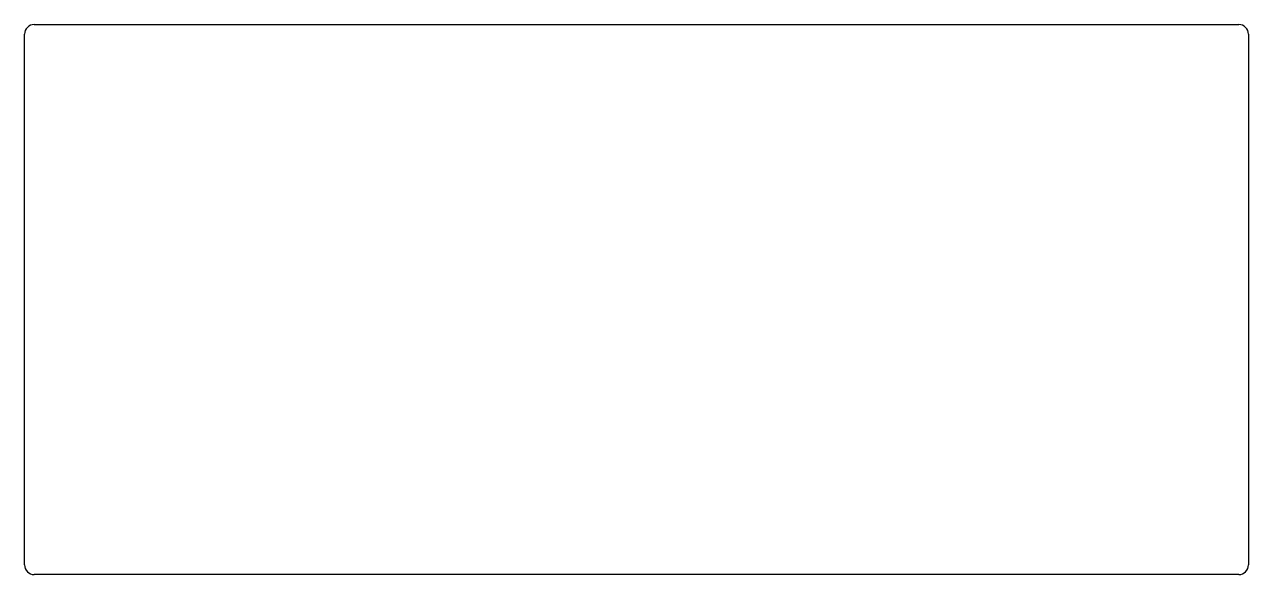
# Model space of a CAD drawing. Header units: millimetres. Extents: x -125 to 125, y -24 to 88.
import ezdxf

# ---------------------------------------------------------------- set-up
doc = ezdxf.new("R2010")
doc.units = ezdxf.units.MM

msp = doc.modelspace()

# ---------------------------------------------------------------- linework, layer by layer
at = {"linetype": 'CONTINUOUS'}
for p, q in [((-122.76, 88.36), (122.76, 88.36)), ((-124.76, -21.78), (-124.76, 86.36)), ((124.76, 86.36), (124.76, -21.78)), ((122.76, -23.78), (-122.76, -23.78))]:
    msp.add_line(p, q, dxfattribs=at)
for centre, start, end in [((-122.76, 86.36), 90, 180), ((122.76, 86.36), 0, 90), ((-122.76, -21.78), 180, 270), ((122.76, -21.78), 270, 0)]:
    msp.add_arc(centre, 2, start, end, dxfattribs=at)

doc.saveas('drawing.dxf')
